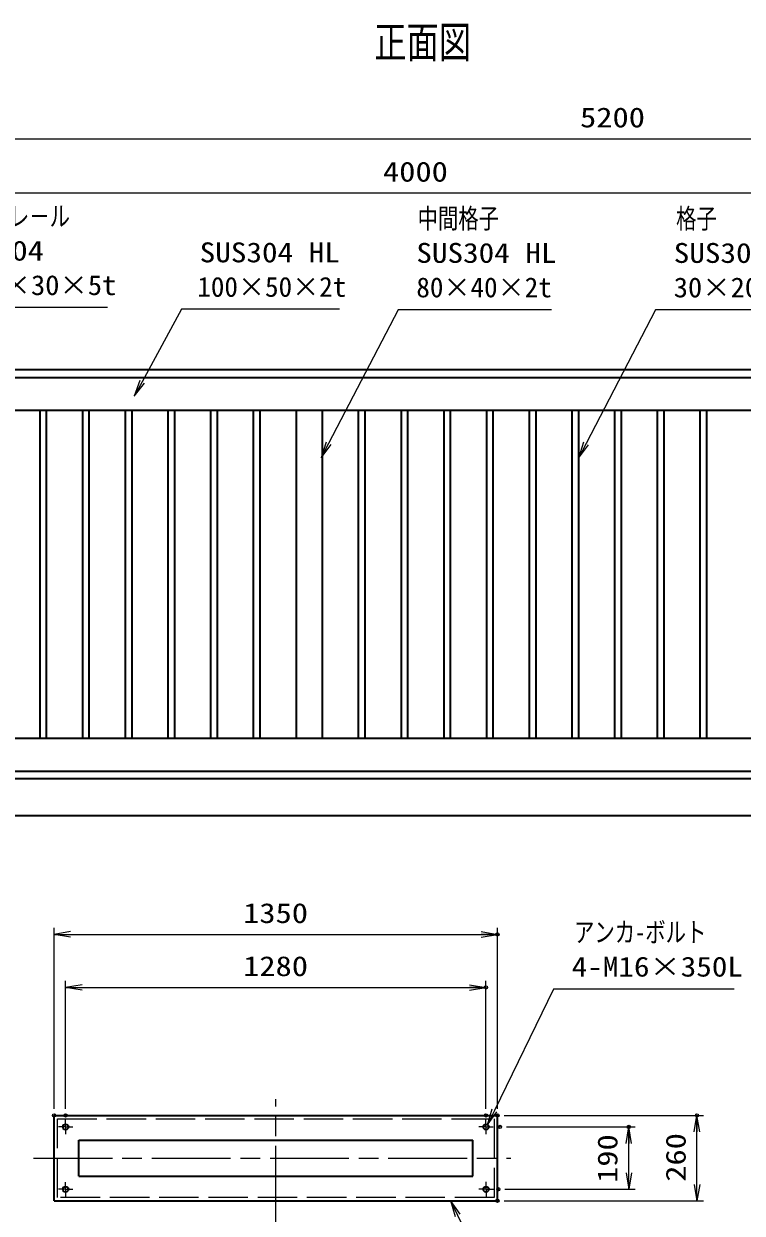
# Model space of a CAD drawing. Units: millimetres at full size, sheet at 1:20. Extents: x -5940 to 5940, y -4200 to 4200.
# Drawn here: x -1671 to 517, y -2316 to 1308 of the extents above; entities that cross this region are included whole.
import ezdxf
from ezdxf.enums import TextEntityAlignment as Align

# ---------------------------------------------------------------- set-up
doc = ezdxf.new("R2010")
doc.units = ezdxf.units.MM
doc.header["$LTSCALE"] = 20
doc.header["$PDMODE"] = 32
doc.header["$PDSIZE"] = 10
doc.linetypes.add('DASHED', pattern=[7.5, 6, -1.5])
doc.linetypes.add('USER1', pattern=[18, 12, -1.5, 3, -1.5])
for name, color, linetype, lineweight in [('0-1_軸線', 200, 'USER1', 15), ('0-2_寸法線', 4, 'Continuous', 18), ('0-3_0', 7, 'Continuous', 18), ('0-5_外形線', 7, 'Continuous', 35), ('0-6_隠れ線', 140, 'DASHED', 18)]:
    doc.layers.add(name, color=color, linetype=linetype, lineweight=lineweight)
doc.layers.add('0-4_Defpoints', color=7, linetype='Continuous')
doc.layers.add('0-F_文字', color=254, linetype='Continuous')
doc.styles.add('ＭＳ ゴシック', font='')
doc.styles.get('ＭＳ ゴシック').set_extended_font_data('MS Gothic')

# ---------------------------------------------------------------- blocks, each defined once
blk = doc.blocks.new('_Open')
at = {"layer": '0-3_0'}
blk.add_line((-20, 3.333), (0, 0), dxfattribs=at)
blk.add_lwpolyline([(-20, -3.333), (0, 0), (-20, 0)], dxfattribs=at)
blk = doc.blocks.new('S13')
at = {"layer": '0-2_寸法線'}
for points in [[(4988713, 2971907.2), (4979360.2, 2971907.2), (4975136.1, 2963764.7), (4974675.6, 2962877)], [(4974988.1, 2963841.4), (4974675.6, 2962877), (4975284, 2963687.9)]]:
    blk.add_lwpolyline(points, dxfattribs=at)
at = {"layer": '0-2_寸法線', "color": 254, "style": 'ＭＳ ゴシック'}
for s, width, p in [('中間格子', 0.75, (4980553, 2976504)), ('SUS304 HL', 1.15, (4980476.2, 2974404))]:
    blk.add_text(s, height=1212, dxfattribs=dict(at, width=width)).set_placement(p, align=Align.BOTTOM_LEFT)
blk.add_text('80×40×2t', height=1212, dxfattribs=at).set_placement((4980476.2, 2972304), align=Align.BOTTOM_LEFT)
blk = doc.blocks.new('S17')
at = {"layer": '0-2_寸法線'}
for points in [[(4975798.5, 2971937.7), (4966167.3, 2971937.7), (4963776.1, 2967516.8), (4963300.4, 2966637.2)], [(4963629.5, 2967596.1), (4963300.4, 2966637.2), (4963922.7, 2967437.5)]]:
    blk.add_lwpolyline(points, dxfattribs=at)
at = {"layer": '0-2_寸法線', "color": 254, "style": 'ＭＳ ゴシック', "width": 1.15}
blk.add_text('SUS304 HL', height=1212, dxfattribs=at).set_placement((4967283.3, 2974434.5), align=Align.BOTTOM_LEFT)
at = {"layer": '0-2_寸法線', "color": 254, "style": 'ＭＳ ゴシック'}
blk.add_text('100×50×2t', height=1212, dxfattribs=at).set_placement((4967139.3, 2972334.5), align=Align.BOTTOM_LEFT)
blk = doc.blocks.new('S18')
at = {"layer": '0-2_寸法線'}
for points in [[(5005144.7, 2971903.3), (4995033.5, 2971903.3), (4990809.3, 2963760.9), (4990348.8, 2962873.2)], [(4990661.4, 2963837.6), (4990348.8, 2962873.2), (4990957.3, 2963684.1)]]:
    blk.add_lwpolyline(points, dxfattribs=at)
at = {"layer": '0-2_寸法線', "color": 254, "style": 'ＭＳ ゴシック'}
for s, width, p in [('格子', 0.75, (4996293.5, 2976500.2)), ('SUS304 HL', 1.15, (4996149.5, 2974400.2)), ('30×20×1.5t', 1.05, (4996149.5, 2972300.2))]:
    blk.add_text(s, height=1212, dxfattribs=dict(at, width=width)).set_placement(p, align=Align.BOTTOM_LEFT)
blk = doc.blocks.new('S19')
at = {"layer": '0-2_寸法線'}
for points in [[(4961675.7, 2972042.6), (4950748.5, 2972042.6), (4949300.3, 2969254.2), (4948839.5, 2968366.7)], [(4949152.4, 2969331), (4948839.5, 2968366.7), (4949448.3, 2969177.4)]]:
    blk.add_lwpolyline(points, dxfattribs=at)
at = {"layer": '0-2_寸法線', "color": 254, "style": 'ＭＳ ゴシック'}
for s, width, p in [('ガイドレ－ル', 0.75, (4951946.1, 2976639.5)), ('SUS304', 1.2, (4951864.5, 2974539.5)), ('L-30×30×5t', 1.05, (4951816.5, 2972439.5))]:
    blk.add_text(s, height=1212, dxfattribs=dict(at, width=width)).set_placement(p, align=Align.BOTTOM_LEFT)
blk = doc.blocks.new('S25')
at = {"layer": '0-2_寸法線'}
for points in [[(4999832.3, 2930515.6), (4988818.7, 2930515.6), (4985231.5, 2923114.6), (4984795.3, 2922214.8)], [(4985081.5, 2923187.3), (4984795.3, 2922214.8), (4985381.5, 2923041.9)]]:
    blk.add_lwpolyline(points, dxfattribs=at)
at = {"layer": '0-2_寸法線', "color": 254, "style": 'ＭＳ ゴシック'}
for s, width, p in [('アンカ-ボルト', 0.75, (4990078.7, 2933012.5)), ('4-M16×350L', 1.15, (4989934.7, 2930912.5))]:
    blk.add_text(s, height=1212, dxfattribs=dict(at, width=width)).set_placement(p, align=Align.BOTTOM_LEFT)
blk = doc.blocks.new('S26')
at = {"layer": '0-2_寸法線'}
for points in [[(4997541.7, 2908787), (4986902.5, 2908787), (4982997.2, 2916728.1), (4982555.9, 2917625.4)], [(4983146.7, 2916801.6), (4982555.9, 2917625.4), (4982847.6, 2916654.5)]]:
    blk.add_lwpolyline(points, dxfattribs=at)
at = {"layer": '0-2_寸法線', "color": 254, "style": 'ＭＳ ゴシック', "width": 0.75}
blk.add_text('アンカ-フレ－ム', height=1212, dxfattribs=at).set_placement((4988162.5, 2913383.9), align=Align.BOTTOM_LEFT)
at = {"layer": '0-2_寸法線', "color": 254, "style": 'ＭＳ ゴシック'}
for s, p in [('SS400 塗装', (4988018.5, 2911283.9)), ('L75×75×9t', (4987970.5, 2909183.9))]:
    blk.add_text(s, height=1212, dxfattribs=at).set_placement(p, align=Align.BOTTOM_LEFT)

msp = doc.modelspace()

# ---------------------------------------------------------------- linework, layer by layer
at = {"layer": '0-1_軸線'}
for p, q in [((-903.44, -2350.89), (-903.44, -1968.13)), ((-1543.44, -2052.99), (-1565.42, -2052.99)), ((-1543.44, -2052.99), (-1543.44, -2031.02)), ((-1543.44, -2052.99), (-1521.46, -2052.99)), ((-1543.44, -2052.99), (-1543.44, -2074.97)), ((-263.44, -2052.99), (-285.42, -2052.99)), ((-263.44, -2052.99), (-263.44, -2031.02)), ((-263.44, -2052.99), (-241.47, -2052.99)), ((-263.44, -2052.99), (-263.44, -2074.97)), ((-1641.02, -2147.99), (-187.31, -2147.99)), ((-1543.44, -2242.99), (-1565.42, -2242.99)), ((-1543.44, -2242.99), (-1543.44, -2221.02)), ((-1543.44, -2242.99), (-1521.46, -2242.99)), ((-1543.44, -2242.99), (-1543.44, -2264.97)), ((-262.89, -2242.44), (-284.86, -2242.44)), ((-262.89, -2242.44), (-262.89, -2220.46)), ((-262.89, -2242.44), (-240.91, -2242.44)), ((-262.89, -2242.44), (-262.89, -2264.41))]:
    msp.add_line(p, q, dxfattribs=at)
at = {"layer": '0-2_寸法線'}
for p, q in [((-2481.16, 957.89), (2718.84, 957.89)), ((-2481.16, 792.57), (1518.84, 792.57)), ((-1578.44, -1997.99), (-1578.44, -1446.26)), ((-228.44, -1997.99), (-228.44, -1446.26)), ((-1578.44, -1466.26), (-228.44, -1466.26)), ((-1543.44, -1997.99), (-1543.44, -1607.88)), ((-1543.44, -1627.88), (-263.44, -1627.88)), ((-263.44, -1997.99), (-263.44, -1607.88)), ((-208.44, -2017.99), (399, -2017.99)), ((379, -2277.99), (379, -2017.99)), ((-201, -2052.99), (191.21, -2052.99)), ((171.21, -2242.99), (171.21, -2052.99)), ((-205.82, -2242.99), (191.21, -2242.99)), ((-208.44, -2277.99), (399, -2277.99))]:
    msp.add_line(p, q, dxfattribs=at)
at = {"layer": '0-4_Defpoints'}
for p in [(-228.44, -1466.26), (-263.44, -1627.88), (-1578.44, -2017.99), (-1543.44, -2017.99), (-263.44, -2017.99), (-228.44, -2017.99), (-228.44, -2017.99), (379, -2017.99), (-221, -2052.99), (171.21, -2052.99), (-225.82, -2242.99), (-228.44, -2277.99)]:
    msp.add_point(p, dxfattribs=at)
at = {"layer": '0-5_外形線'}
for p, q in [((1518.84, 253.2), (-2481.16, 253.2)), ((-2481.16, 230.7), (1518.84, 230.7)), ((-2381.16, 130.7), (1518.84, 130.7)), ((-1621.16, -869.3), (-1621.16, 130.7)), ((-1601.16, -869.3), (-1601.16, 130.7)), ((-1491.16, -869.3), (-1491.16, 130.7)), ((-1471.16, -869.3), (-1471.16, 130.7)), ((-1361.16, -869.3), (-1361.16, 130.7)), ((-1341.16, -869.3), (-1341.16, 130.7)), ((-1231.16, -869.3), (-1231.16, 130.7)), ((-1211.16, -869.3), (-1211.16, 130.7)), ((-1101.16, -869.3), (-1101.16, 130.7)), ((-1081.16, -869.3), (-1081.16, 130.7)), ((-971.16, -869.3), (-971.16, 130.7)), ((-951.16, -869.3), (-951.16, 130.7)), ((-841.16, 130.7), (-841.16, -869.3)), ((-761.16, -869.3), (-761.16, 130.7)), ((-651.16, -869.3), (-651.16, 130.7)), ((-631.16, -869.3), (-631.16, 130.7)), ((-521.16, -869.3), (-521.16, 130.7)), ((-501.16, -869.3), (-501.16, 130.7)), ((-391.16, -869.3), (-391.16, 130.7)), ((-371.16, -869.3), (-371.16, 130.7)), ((-261.16, -869.3), (-261.16, 130.7)), ((-241.16, -869.3), (-241.16, 130.7)), ((-131.16, -869.3), (-131.16, 130.7)), ((-111.16, -869.3), (-111.16, 130.7)), ((-1.16, -869.3), (-1.16, 130.7)), ((18.84, -869.3), (18.84, 130.7)), ((128.84, -869.3), (128.84, 130.7)), ((148.84, -869.3), (148.84, 130.7)), ((258.84, -869.3), (258.84, 130.7)), ((278.84, -869.3), (278.84, 130.7)), ((388.84, -869.3), (388.84, 130.7)), ((408.84, -869.3), (408.84, 130.7)), ((1518.84, -869.3), (-2381.16, -869.3)), ((-2481.16, -969.3), (1518.84, -969.3)), ((-2381.16, -991.8), (1518.84, -991.8)), ((-2889.59, -1104.3), (2918.84, -1104.3)), ((-1578.44, -2277.99), (-1578.44, -2017.99)), ((-1578.44, -2017.99), (-228.44, -2017.99)), ((-228.44, -2277.99), (-228.44, -2017.99)), ((-1503.44, -2092.99), (-303.44, -2092.99)), ((-1503.44, -2202.99), (-1503.44, -2092.99)), ((-303.44, -2202.99), (-303.44, -2092.99)), ((-1503.44, -2202.99), (-303.44, -2202.99)), ((-1578.44, -2277.99), (-228.44, -2277.99))]:
    msp.add_line(p, q, dxfattribs=at)
for centre in [(-1543.44, -2052.99), (-263.44, -2052.99), (-1543.44, -2242.99), (-263.44, -2242.99)]:
    msp.add_circle(centre, 8.5, dxfattribs=at)
at = {"layer": '0-6_隠れ線'}
msp.add_lwpolyline([(-238.44, -2267.99), (-1568.44, -2267.99), (-1568.44, -2027.99), (-238.44, -2027.99)], close=True, dxfattribs=at)

# ---------------------------------------------------------------- block references
at = {"layer": '0-2_寸法線'}
for name, p, xscale, yscale in [('S19', (-249499.28, -148158.7), 0.05, 0.05), ('S13', (-249499.28, -148158.7), 0.05, 0.05), ('S18', (-249499.28, -148158.7), 0.05, 0.05), ('S17', (-249499.28, -148158.7), 0.05, 0.05), ('S25', (-249499.28, -148158.7), 0.05, 0.05), ('_Open', (-228.44, -1466.26), 2.5, 2.5), ('_Open', (-263.44, -1627.88), 2.5, 2.5), ('S26', (-249499.28, -148158.7), 0.05, 0.05)]:
    msp.add_blockref(name, p, dxfattribs=dict(at, xscale=xscale, yscale=yscale))
at = {"layer": '0-2_寸法線', "xscale": 2.5, "yscale": 2.5}
for p, rotation in [((-1578.44, -1466.26), 180), ((-1543.44, -1627.88), 180), ((379, -2017.99), 90), ((171.21, -2052.99), 90), ((171.21, -2242.99), 270), ((379, -2277.99), 270)]:
    msp.add_blockref('_Open', p, dxfattribs=dict(at, rotation=rotation))

# ---------------------------------------------------------------- texts
at = {"layer": '0-2_寸法線', "color": 254, "style": 'ＭＳ ゴシック', "width": 1.2}
for s, p in [('5200', (22.84, 974.24)), ('4000', (-577.16, 808.91)), ('1350', (-1003.04, -1449.92)), ('1280', (-1003.04, -1611.54))]:
    msp.add_text(s, height=60.56, dxfattribs=at).set_placement(p, align=Align.BOTTOM_LEFT)
for s, p in [('190', (154.86, -2223.59)), ('260', (362.66, -2219.99))]:
    msp.add_text(s, height=60.56, rotation=90, dxfattribs=at).set_placement(p, align=Align.BOTTOM_LEFT)
at = {"layer": '0-F_文字', "style": 'ＭＳ ゴシック', "width": 0.75}
msp.add_text('正面図', height=96.19, dxfattribs=at).set_placement((-603.93, 1175.08), align=Align.BOTTOM_LEFT)

doc.saveas('drawing.dxf')
